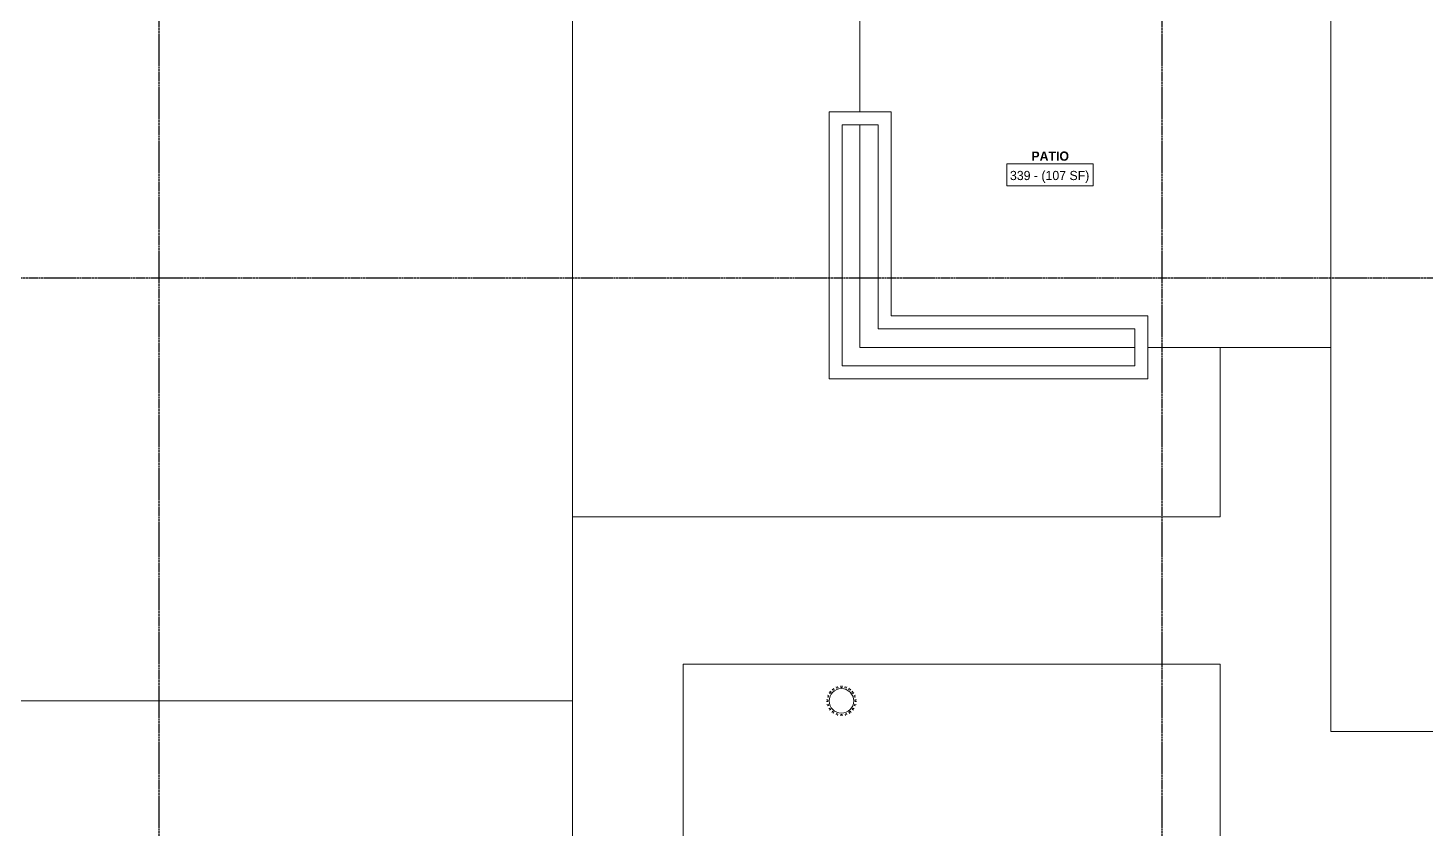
# Model space of a CAD drawing. Header units: inches. Extents: x -4093 to -1777, y 9773 to 12264.
# Drawn here: x -3197.1 to -2741.2, y 11007.5 to 11268.8 of the extents above; entities that cross this region are included whole.
import ezdxf

# ---------------------------------------------------------------- set-up
doc = ezdxf.new("R2010")
doc.units = ezdxf.units.IN
doc.header["$MEASUREMENT"] = 0
doc.linetypes.add('Grid Line 1_2_', pattern=[0.875, 0.5, -0.125, 0.125, -0.125])
for name, color, linetype, lineweight in [('0-1', 7, 'Continuous', 5), ('A-AREA-IDEN', 2, 'Continuous', 9), ('A-FLOR-2', 192, 'Continuous', 9), ('A-WALL-3', 113, 'Continuous', 9), ('M-EQPM', 50, 'Continuous', 9), ('S-GRID-1', 1, 'Grid Line 1_2_', 30)]:
    doc.layers.add(name, color=color, linetype=linetype, lineweight=lineweight)
doc.styles.add('Century Gothic', font='ufonts.com_century-gothic.ttf', dxfattribs={"height": 3})
doc.styles.add('Century Gothic_B', font='GOTHICB.TTF', dxfattribs={"height": 3})

# ---------------------------------------------------------------- blocks, each defined once
blk = doc.blocks.new('CTR - 1st Phase - Structure_rvt-1-BACKGROUND - 1ST FLOOR')
at = {"layer": 'S-GRID-1'}
for p, q in [((-3154.32, 9772.61), (-3154.32, 12247.5)), ((-2827.32, 9772.61), (-2827.32, 12247.5)), ((-1777.25, 11187.19), (-4076.95, 11187.19))]:
    blk.add_line(p, q, dxfattribs=at)
blk = doc.blocks.new('22142613 - Roof Drains - Type A - 15_ Strainer - 8_ Drain-2082947-BACKGROUND - 1ST FLOOR')
at = {"layer": 'M-EQPM'}
for p, q in [((-1.57, 4.14), (-1.72, 4.59)), ((-1.24, 4.74), (-1.09, 4.29)), ((-0.25, 4.42), (-0.25, 4.9)), ((0.25, 4.9), (0.25, 4.42)), ((1.09, 4.29), (1.24, 4.74)), ((1.72, 4.59), (1.57, 4.14)), ((-4.89, 0.36), (-4.41, 0.36)), ((-4.25, 1.23), (-4.71, 1.38)), ((-4.54, 1.85), (-4.09, 1.7)), ((-3.67, 2.47), (-4.06, 2.75)), ((-3.76, 3.15), (-3.37, 2.87)), ((-2.75, 3.47), (-3.03, 3.86)), ((-2.62, 4.14), (-2.34, 3.76)), ((2.34, 3.76), (2.62, 4.14)), ((3.03, 3.86), (2.75, 3.47)), ((3.37, 2.87), (3.76, 3.15)), ((4.06, 2.75), (3.67, 2.47)), ((4.09, 1.7), (4.54, 1.85)), ((4.71, 1.38), (4.25, 1.23)), ((4.41, 0.36), (4.89, 0.36)), ((-4.42, -0.14), (-4.9, -0.14)), ((-4.76, -1.17), (-4.3, -1.03)), ((-4.16, -1.51), (-4.62, -1.65)), ((-4.16, -2.6), (-3.77, -2.32)), ((-3.48, -2.73), (-3.87, -3.01)), ((-3.13, -3.77), (-2.85, -3.39)), ((-2.45, -3.69), (-2.73, -4.07)), ((-1.78, -4.57), (-1.63, -4.11)), ((-1.16, -4.27), (-1.31, -4.73)), ((-0.25, -4.9), (-0.25, -4.42)), ((0.25, -4.42), (0.25, -4.9)), ((1.31, -4.73), (1.16, -4.27)), ((1.63, -4.11), (1.78, -4.57)), ((2.73, -4.07), (2.45, -3.69)), ((2.85, -3.39), (3.13, -3.77)), ((3.87, -3.01), (3.48, -2.73)), ((3.77, -2.32), (4.16, -2.6)), ((4.62, -1.65), (4.16, -1.51)), ((4.3, -1.03), (4.76, -1.17)), ((4.9, -0.14), (4.42, -0.14))]:
    blk.add_line(p, q, dxfattribs=at)
for radius, start, end in [(4.43, 175.3454, 180), (4.43, 157.4148, 163.893), (4, 360, 180), (4.43, 139.6161, 146.0938), (4.43, 121.9295, 128.4067), (4.43, 104.3243, 110.801), (4.43, 86.7618, 93.2382), (4.43, 69.199, 75.6757), (4.43, 51.5933, 58.0705), (4.43, 33.9062, 40.3839), (4.43, 16.107, 22.5852), (4.43, 360, 4.6546), (4.43, 180, 181.8238), (4.43, 193.4148, 199.893), (4, 180, 360), (4.43, 211.6161, 218.0938), (4.43, 229.9295, 236.4067), (4.43, 248.3243, 254.801), (4.43, 266.7618, 273.2382), (4.43, 285.199, 291.6757), (4.43, 303.5933, 310.0705), (4.43, 321.9062, 328.3839), (4.43, 340.107, 346.5852), (4.43, 358.1762, 360)]:
    blk.add_arc((0, 0), radius, start, end, dxfattribs=at)

msp = doc.modelspace()

# ---------------------------------------------------------------- linework, layer by layer
at = {"layer": 'A-AREA-IDEN', "flags": 128}
msp.add_lwpolyline([(-2877.91, 11224.47), (-2849.75, 11224.47), (-2849.75, 11217.3), (-2877.91, 11217.3)], close=True, dxfattribs=at)
at = {"layer": 'A-FLOR-2'}
for p, q in [((-3019.52, 10934.19), (-3019.52, 11276.04)), ((-2925.92, 11276.04), (-2925.92, 11241.39)), ((-2772.32, 11039.29), (-2772.32, 11276.04)), ((-2925.92, 11237.14), (-2925.92, 11164.59)), ((-2925.92, 11164.59), (-2836.17, 11164.59)), ((-2831.92, 11164.59), (-2772.32, 11164.59)), ((-2808.32, 11164.59), (-2808.32, 11109.29)), ((-2808.32, 11109.29), (-3019.52, 11109.29)), ((-2983.52, 10822.74), (-2983.52, 11061.29)), ((-2983.52, 11061.29), (-2808.32, 11061.29)), ((-2808.32, 11061.29), (-2808.32, 10934.19)), ((-3400.17, 11049.29), (-3019.52, 11049.29)), ((-2520.32, 11039.29), (-2772.32, 11039.29))]:
    msp.add_line(p, q, dxfattribs=at)
at = {"layer": 'A-WALL-3'}
for p, q in [((-2935.92, 11154.34), (-2935.92, 11241.39)), ((-2935.92, 11241.39), (-2915.67, 11241.39)), ((-2915.67, 11241.39), (-2915.67, 11174.84)), ((-2931.67, 11237.14), (-2931.67, 11158.59)), ((-2919.92, 11237.14), (-2931.67, 11237.14)), ((-2919.92, 11170.59), (-2919.92, 11237.14)), ((-2915.67, 11174.84), (-2831.92, 11174.84)), ((-2831.92, 11174.84), (-2831.92, 11154.34)), ((-2836.17, 11170.59), (-2919.92, 11170.59)), ((-2836.17, 11158.59), (-2836.17, 11170.59)), ((-2931.67, 11158.59), (-2836.17, 11158.59)), ((-2831.92, 11154.34), (-2935.92, 11154.34))]:
    msp.add_line(p, q, dxfattribs=at)

# ---------------------------------------------------------------- block references
at = {"layer": '0-1'}
msp.add_blockref('CTR - 1st Phase - Structure_rvt-1-BACKGROUND - 1ST FLOOR', (0, 0), dxfattribs=at)
at = {"layer": 'M-EQPM'}
msp.add_blockref('22142613 - Roof Drains - Type A - 15_ Strainer - 8_ Drain-2082947-BACKGROUND - 1ST FLOOR', (-2931.86, 11049.29), dxfattribs=at)

# ---------------------------------------------------------------- texts
at = {"layer": 'A-AREA-IDEN', "char_height": 3, "attachment_point": 1}
for s, insert, width, style in [('PATIO', (-2869.92, 11228.46), 14.645, 'Century Gothic_B'), ('339 - (107 SF)', (-2876.91, 11222.14), 31.613, 'Century Gothic')]:
    msp.add_mtext(s, dxfattribs=dict(at, insert=insert, width=width, style=style))

doc.saveas('drawing.dxf')
